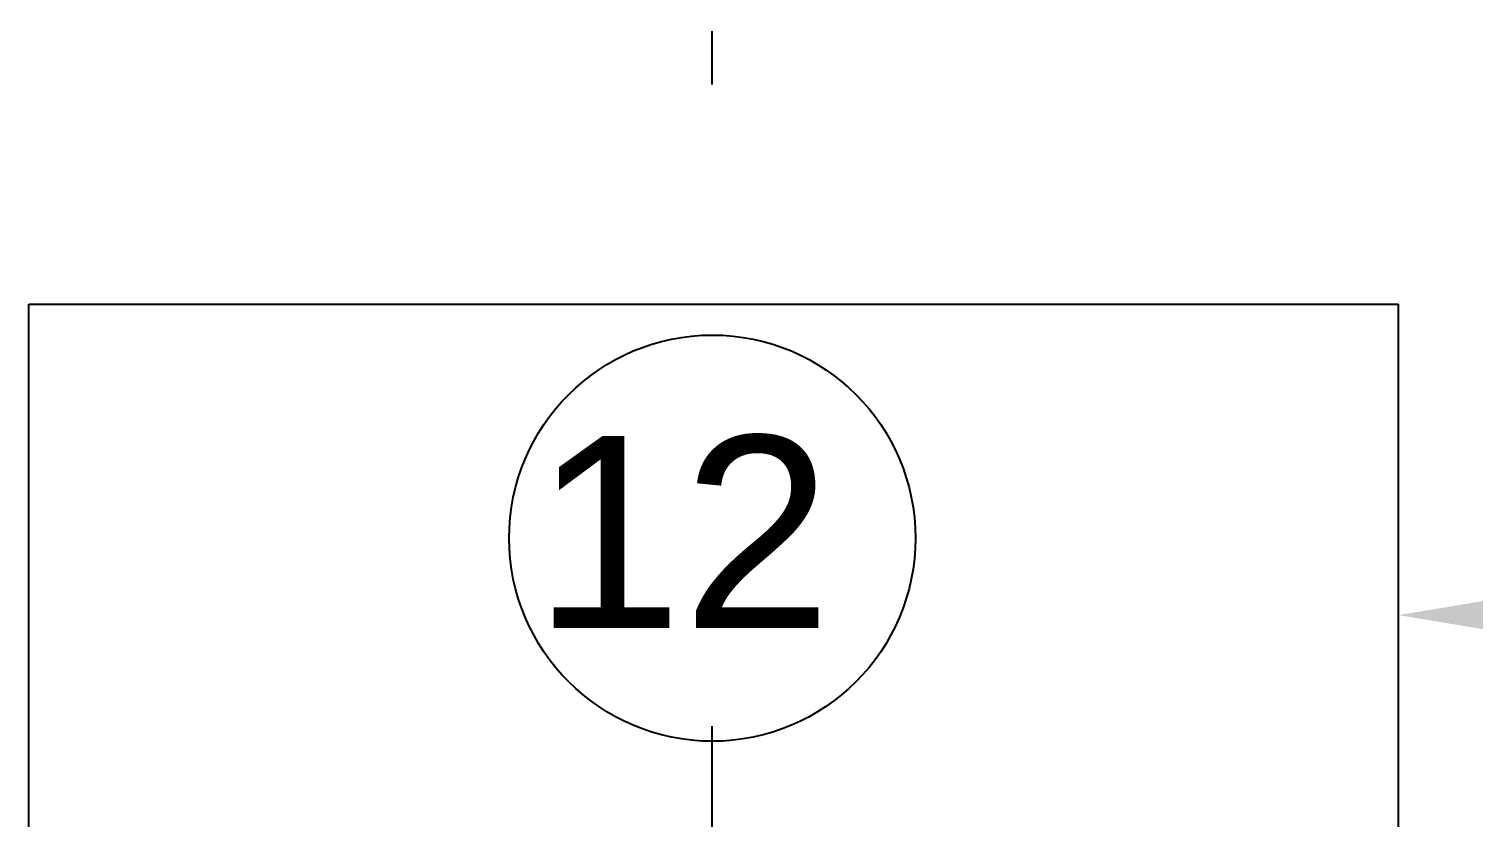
# Model space of a CAD drawing. Header units: metres. Extents: x 0 to 8715937, y -236336 to 216.
# Drawn here: x 115.37 to 118.071, y 68.11 to 69.584 of the extents above; entities that cross this region are included whole.
import ezdxf

# ---------------------------------------------------------------- set-up
doc = ezdxf.new("R2010")
doc.units = ezdxf.units.M
doc.header["$MEASUREMENT"] = 0
doc.header["$PDMODE"] = 3
doc.linetypes.add('ACAD_ISO10W100', pattern=[18, 12, -3, 0, -3])
for name, color, linetype in [('0-BLOCK-EQUIPAMIENTO', 7, 'Continuous'), ('0-BLOCK-ESTRUCTURA', 7, 'Continuous'), ('AAA TEXTO', 7, 'Continuous'), ('COTAS INTERIORES', 2, 'Continuous'), ('EJES', 251, 'ACAD_ISO10W100'), ('INSTALACIONES', 165, 'Continuous'), ('TEXTO', 7, 'Continuous')]:
    doc.layers.add(name, color=color, linetype=linetype)
doc.styles.add('AR', font='arial.ttf')
doc.styles.get("Standard").update_dxf_attribs({"font": 'arial.ttf'})
doc.dimstyles.new('CotaLoc0', dxfattribs={"dimtxt": 0.23, "dimasz": 0.18, "dimexe": 0.12, "dimexo": 0.37, "dimgap": 0.07, "dimtad": 1, "dimzin": 0, "dimdsep": 46, "dimtxsty": 'AR', "dimcen": 0.9, "dimclrd": 251, "dimclre": 251, "dimadec": 0, "dimazin": 0, "dimtfac": 1, "dimtofl": 0, "dimtmove": 1, "dimatfit": 3, "dimfxl": 0.18, "dimtolj": 1, "dimtzin": 0, "dimarcsym": 1})

# ---------------------------------------------------------------- blocks, each defined once
blk = doc.blocks.new('DPM-ESTRUCTURA')
at = {"layer": 'EJES', "ltscale": 0.4}
blk.add_line((28.9278, 41.5801), (28.9278, 112.3301), dxfattribs=at)
blk = doc.blocks.new('*D197')
at = {"layer": 'COTAS INTERIORES', "color": 251, "lineweight": -2, "ltscale": 0.1, "transparency": 16777216}
for p, q in [((30.2115, 68.4879), (30.2115, 68.6079)), ((33.7974, 68.4879), (33.7974, 68.6079)), ((30.3915, 68.4879), (33.6174, 68.4879))]:
    blk.add_line(p, q, dxfattribs=at)
at = {"layer": 'COTAS INTERIORES', "color": 251, "ltscale": 0.1, "transparency": 16777216}
for points in [[(30.3915, 68.5179), (30.3915, 68.4579), (30.2115, 68.4879)], [(33.6174, 68.5179), (33.6174, 68.4579), (33.7974, 68.4879)]]:
    blk.add_solid(points, dxfattribs=at)
at = {"layer": 'Defpoints', "color": 0, "ltscale": 0.1, "transparency": 16777216}
for p in [(30.2115, 68.4796), (33.7974, 68.4879), (33.7974, 68.4879)]:
    blk.add_point(p, dxfattribs=at)
at = {"layer": 'COTAS INTERIORES', "color": 0, "ltscale": 0.1, "transparency": 16777216, "insert": (32.0044, 68.6754), "char_height": 0.23, "attachment_point": 5, "style": 'AR'}
blk.add_mtext('\\A1;3.59', dxfattribs=at)
blk = doc.blocks.new('*D199')
at = {"layer": 'COTAS INTERIORES', "color": 251, "lineweight": -2, "ltscale": 0.1, "transparency": 16777216}
for p, q in [((27.6501, 67.4254), (27.6501, 67.1254)), ((23.8501, 67.2454), (23.8501, 67.3654)), ((27.4701, 67.2454), (24.0301, 67.2454))]:
    blk.add_line(p, q, dxfattribs=at)
at = {"layer": 'COTAS INTERIORES', "color": 251, "ltscale": 0.1, "transparency": 16777216}
for points in [[(24.0301, 67.2754), (24.0301, 67.2154), (23.8501, 67.2454)], [(27.4701, 67.2754), (27.4701, 67.2154), (27.6501, 67.2454)]]:
    blk.add_solid(points, dxfattribs=at)
at = {"layer": 'Defpoints', "color": 0, "ltscale": 0.1, "transparency": 16777216}
for p in [(27.6501, 68.4796), (23.8501, 67.2454), (23.8501, 67.2454)]:
    blk.add_point(p, dxfattribs=at)
at = {"layer": 'COTAS INTERIORES', "color": 0, "ltscale": 0.1, "transparency": 16777216, "insert": (25.7501, 67.4329), "char_height": 0.23, "attachment_point": 5, "style": 'AR'}
blk.add_mtext('\\A1;3.80', dxfattribs=at)
blk = doc.blocks.new('DPM-EQUIPAMIENTO')
at = {"layer": 'AAA TEXTO', "ltscale": 0.21}
blk.add_circle((28.9283, 68.6319), 0.3799, dxfattribs=at)
at = {"layer": 'INSTALACIONES', "ltscale": 0.1}
for p, q in [((27.6501, 68.0693), (27.6501, 69.0693)), ((27.6501, 69.0693), (30.2115, 69.0693)), ((30.2115, 68.0693), (30.2115, 69.0693))]:
    blk.add_line(p, q, dxfattribs=at)
at = {"layer": 'TEXTO', "insert": (29.1517, 68.8232), "char_height": 0.35945, "attachment_point": 3}
blk.add_mtext_dynamic_manual_height_columns('12', width=0.346173, gutter_width=12.5, heights=[0], dxfattribs=at)
at = {"layer": 'COTAS INTERIORES', "ltscale": 0.1}
dim = blk.add_linear_dim(base=(33.7974, 68.4879), p1=(30.2115, 68.4796), p2=(33.7974, 68.4879), dimstyle='CotaLoc0', override={"dimfxlon": 1}, dxfattribs=at)
dim.commit()
dim.dimension.update_dxf_attribs({"geometry": '*D197', "text_midpoint": (32.0044, 68.6754)})
dim = blk.add_linear_dim(base=(23.8501, 67.2454), p1=(27.6501, 68.4796), p2=(23.8501, 67.2454), angle=180, dimstyle='CotaLoc0', override={"dimfxlon": 1}, dxfattribs=at)
dim.commit()
dim.dimension.update_dxf_attribs({"geometry": '*D199', "text_midpoint": (25.7501, 67.4329)})

msp = doc.modelspace()

# ---------------------------------------------------------------- block references
at = {"layer": '0-BLOCK-EQUIPAMIENTO'}
msp.add_blockref('DPM-EQUIPAMIENTO', (87.72, 0), dxfattribs=at)
at = {"layer": '0-BLOCK-ESTRUCTURA', "ltscale": 0.1}
msp.add_blockref('DPM-ESTRUCTURA', (87.72, 0), dxfattribs=at)

doc.saveas('drawing.dxf')
